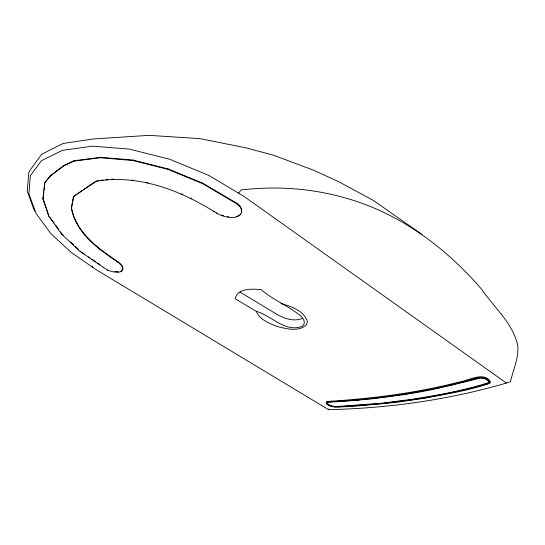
<?xml version="1.0" encoding="UTF-8"?>
<svg xmlns="http://www.w3.org/2000/svg" width="545" height="545" viewBox="0 0 545 545"><rect width="100%" height="100%" fill="white"/><g stroke="black" fill="none" stroke-linecap="round" stroke-linejoin="round"><path stroke-width="0.82" d="M327.095 402.53L327.92 404.104L330.856 405.657L334.541 406.475L338.513 406.406L381.146 403.273L410.671 399.505C436.94 395.254 463.706 390.86 488.913 382.495L489.069 381.207M241.462 212.639C242.498 207.87 238.199 204.511 234.5 202.495L202.733 183.699L168.003 169.393L132.769 160.496L100.444 157.757L73.882 161.143L63.717 165.891L50.079 176.192L44.683 183.025L42.905 198.993L48.975 216.501L61.81 234.35L80.135 251.511L107.665 270.259L113.374 271.907L118.367 272.193A15.41 6.329 23.3 0 0 122.591 270C123.504 266.546 120.057 263.95 117.686 262.07C98.1 248.902 76.021 233.117 71.388 208.353L73.466 196.65L77.152 193.891M42.905 198.993L43.3 196.915M43.491 195.233L43.866 191.867M44.056 190.191L44.901 182.623L50.29 175.79L63.935 165.476L74.1 160.72L100.655 157.321L132.973 160.053L168.201 168.95L202.917 183.249L234.67 202.052C239.201 203.959 244.099 209.532 240.522 214.417A18.673 9.606 21.3 0 1 233.737 217.387C227.803 217.83 221.883 216.113 216.726 213.238C181.424 190.641 138.764 174.032 96.302 181.219L73.466 196.65M487.244 383.83L489.103 382.318C488.095 378.939 483.524 378.462 480.52 378.039C454.857 384.423 428.99 391.126 402.68 394.778L373.168 398.749L344.665 401.29L327.817 402.23L326.986 403.375L328.621 405.024L331.994 406.406L338.418 406.774L381.057 403.654L410.589 399.894C436.443 396.161 462.065 390.792 487.244 383.83L487.312 383.401M484.26 384.675L484.335 384.252M71.388 208.353L73.67 196.248M476.276 378.884L476.35 378.455M469.156 388.565L469.231 388.142M454.183 392.019L454.257 391.61M446.232 386.534L446.314 386.119M439.325 395.07L439.406 394.669M431.395 389.723L431.483 389.314M424.596 397.741L424.678 397.346M344.665 401.29L344.76 400.922L327.17 401.863L326.162 403.211L327.129 404.472L329.194 405.725L334.766 407.204L353.051 406.393L396.052 402.401L425.229 398.143L425.393 397.353M416.673 392.516L416.762 392.114M410.589 399.894L410.671 399.505M409.206 400.098L409.288 399.71M409.894 399.996L409.983 399.608M401.985 394.887L402.769 394.382L402.68 394.778M395.459 402.012L395.547 401.631M387.57 397.012L387.659 396.624M381.057 403.654L381.146 403.273M366.751 404.983L366.846 404.608M358.869 400.166L358.964 399.792L356.457 399.996M352.54 406.018L352.635 405.65M338.418 406.774L338.513 406.406M335.584 406.87L335.686 406.509M330.543 402.121L330.638 401.76M327.817 402.23L327.92 401.869L327.395 402.135M239.575 206.058L239.739 205.615M234.5 202.495L234.67 202.052M229.935 199.79L230.106 199.347M216.726 213.238L216.896 212.802M214.035 211.671L214.212 211.235M202.733 183.699L202.917 183.249M191.179 198.373L191.356 197.937M490.003 382.358L490.316 381.65C484.26 371.322 468.523 380.519 460.614 381.677C416.85 393.054 371.67 398.715 326.707 401.481L326.68 403.109M168.003 169.393L168.201 168.95M117.686 262.07L117.856 261.689C98.277 248.52 76.198 232.722 71.586 207.952M115.663 260.639L115.84 260.258M107.665 270.259L107.835 269.884M103.284 267.602L103.455 267.227M99.531 249.215L99.708 248.833M98.386 248.404L98.563 248.023M132.769 160.496L132.973 160.053M80.135 251.511L80.313 251.136M84.598 235.099L84.782 234.718M96.302 181.219L98.182 180.62M75.312 221.474L75.503 221.079M61.81 234.35L62.001 233.975L60.522 231.911M84.618 189.115L84.822 188.706M100.444 157.757L100.655 157.321M71.531 207.563L71.729 207.168M48.975 216.501L43.116 198.598M73.882 161.143L74.1 160.72M63.717 165.891L63.935 165.476M56.796 171.116L57.014 170.708M44.683 183.025L44.901 182.623M50.079 176.192L50.29 175.79M238.458 193.1L241.333 189.885L246.878 189.394C292.004 184.83 338.009 191.745 379.429 210.377A468.55 327.463 -86.9 0 1 481.678 289.334C494.07 307.455 512.995 323.246 517.75 345.557C518.84 358.303 513.261 369.694 510.42 381.718L506.38 383.053L243.997 196.411L209.008 175.517L169.42 159.16L129.22 149.071L92.459 146.155L62.484 150.318L41.481 160.652L30.35 175.735L28.899 193.925L36.188 213.667L50.876 233.607L71.477 252.642L96.506 269.898L328.574 409.656L328.914 409.016M78.548 192.95L82.029 190.593M83.426 189.646L95.818 181.267M302.639 318.239C294.409 321.986 284.688 318.757 277.241 314.54L239.923 292.045M506.38 383.053C448.664 399.914 388.639 408.273 328.574 409.656M461.268 382.508L463.652 381.868M467.624 380.798L473.973 379.095M450.252 385.165L454.973 384.027M432.308 389.137L436.422 388.251M438.071 387.89L441.368 387.182M425.229 398.143C446.818 393.865 469.191 390.602 489.86 383.21L490.173 382.508C487.973 377.515 480.165 376.738 475.506 378.462C432.669 390.547 388.524 397.789 344.14 400.909M405.235 393.987L406.883 393.715M408.525 393.449L410.174 393.183M390.888 396.147L392.502 395.908M394.124 395.67L395.738 395.432M398.157 395.077L399.771 394.839M100.696 180.354L103.209 180.082M105.723 179.809L108.237 179.543M111.582 179.182L113.258 178.998M349.774 400.52L352.281 400.323M118.538 271.819L114.866 271.696M131.904 180.136L133.545 180.293M227.21 216.603L228.6 216.767M145.74 182.35L148.158 182.97M280.907 303.558C290.976 306.351 303.749 310.473 307.353 321.387L306.76 324.384C299.103 332.436 286.125 328.764 276.697 326.326C268.93 323.28 259.665 319.595 256.273 311.318L235.161 298.708C237.559 287.767 252.614 288.83 261.259 289.702C273.461 300.241 288.53 305.956 300.935 316.114C302.618 317.817 304.069 319.833 304.355 322.272L303.899 324.527L302.312 326.271C285.233 333.009 271.444 315.507 256.273 311.318M221.556 214.968L223.654 215.738M181.322 193.822L182.868 194.456M486.658 379.136L488.593 380.492M81.682 252.083L84.414 253.984M88.515 256.838L89.884 257.792M91.935 259.216L95.355 261.593M97.405 263.017L100.137 264.925M422.048 234.493L373.236 200.349L338.711 181.751L313.634 170.231L273.461 155.202L246.292 147.92L199.974 138.628L149.187 135.344L93.461 138.961L63.029 143.485L41.672 154.269L30.302 169.822L28.79 172.581L27.25 191.159L34.546 211.249M117.856 261.689C120.227 263.569 123.674 266.171 122.761 269.625A15.41 6.329 23.3 0 1 120.472 271.424M62.001 233.975L63.22 235.12M70.543 241.98L73.595 244.841M75.428 246.558L78.48 249.419M50.16 217.489L54.112 222.987M55.59 225.044L58.547 229.166M92.16 266.021L92.555 267.173M240.692 213.974A18.666 9.612 21.3 0 1 236.728 216.399"/></g></svg>
